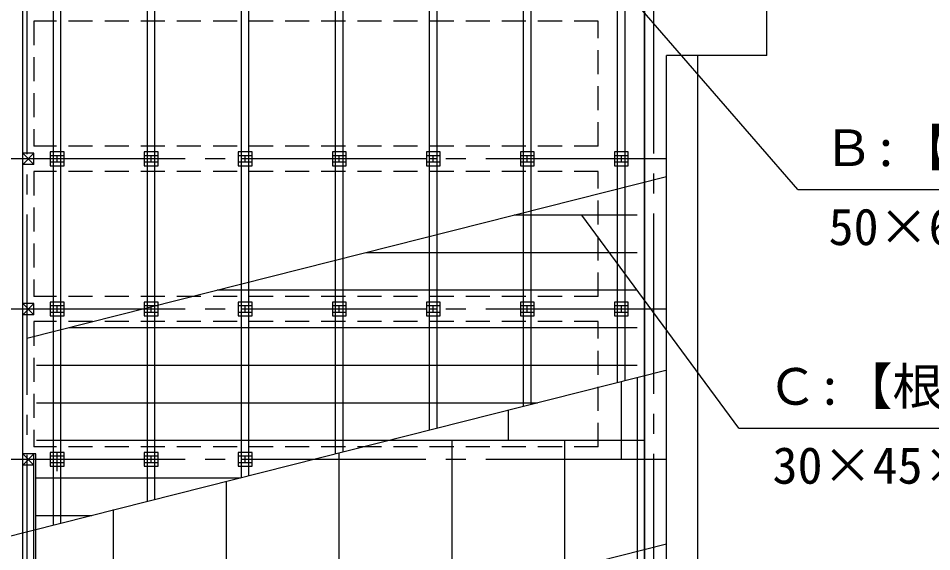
# Model space of a CAD drawing. Units: millimetres at full size, sheet at 1:160; details may follow other scales. Extents: x -33008 to 32992, y -23168 to 22812.
# Drawn here: x 3696 to 10982, y -1372 to 2888 of the extents above; entities that cross this region are included whole.
import ezdxf
from ezdxf.enums import TextEntityAlignment as Align

# ---------------------------------------------------------------- set-up
doc = ezdxf.new("R2010")
doc.units = ezdxf.units.MM
doc.header["$LTSCALE"] = 160
doc.linetypes.add('CHAIN2', pattern=[12, 9, -1, 1, -1])
doc.linetypes.add('DASHED1', pattern=[1.8, 1.2, -0.6])
for name, color, linetype in [('0-1_中線', 7, 'Continuous'), ('1-0_中心線', 7, 'CHAIN2'), ('1-1_中線', 7, 'Continuous'), ('1-2_太線１', 3, 'Continuous'), ('1-3_太線２', 5, 'Continuous'), ('1-6_文字', 7, 'Continuous'), ('1-7_極太線', 6, 'Continuous')]:
    doc.layers.add(name, color=color, linetype=linetype)
doc.styles.add('ＭＳ ゴシック', font='')
doc.styles.get('ＭＳ ゴシック').set_extended_font_data('MS Gothic')

msp = doc.modelspace()

# ---------------------------------------------------------------- linework, layer by layer
at = {"layer": '0-1_中線'}
for p, q in [((8691.7, 14240.5), (8691.7, -8309.5)), ((8691.7, -8309.5), (8691.7, 14240.5)), ((3731.7, -2854.5), (3731.7, 8785.5)), ((9666.7, 2590.5), (9666.7, 3340.5)), ((8866.7, -2659.5), (8866.7, 2590.5)), ((9666.7, 2590.5), (8866.7, 2590.5)), ((9116.7, -2659.5), (9116.7, 2590.5)), ((3731.7, 1810.5), (3821.7, 1720.5)), ((3731.7, 1720.5), (3821.7, 1810.5)), ((3821.7, 1810.5), (3731.7, 1810.5)), ((3821.7, 1720.5), (3821.7, 1810.5)), ((3821.7, 1720.5), (3731.7, 1720.5)), ((3731.7, 610.5), (3821.7, 520.5)), ((3731.7, 520.5), (3821.7, 610.5)), ((3821.7, 610.5), (3731.7, 610.5)), ((3821.7, 520.5), (3821.7, 610.5)), ((3821.7, 520.5), (3731.7, 520.5)), ((8506.7, -634.5), (8506.7, -15.1)), ((3836.7, -589.5), (3731.7, -589.5)), ((3731.7, -589.5), (3821.7, -679.5)), ((3731.7, -679.5), (3821.7, -589.5)), ((3821.7, -2854.5), (3821.7, -589.5)), ((3836.7, -2749.5), (3836.7, -589.5)), ((3821.7, -679.5), (3731.7, -679.5))]:
    msp.add_line(p, q, dxfattribs=at)
at = {"layer": '0-1_中線', "linetype": 'DASHED1'}
for p, q in [((8321.7, 1865.5), (8321.7, 2865.5)), ((8321.7, 1865.5), (3821.7, 1865.5)), ((8321.7, 665.5), (8321.7, 1665.5)), ((8321.7, 665.5), (3821.7, 665.5)), ((8321.7, -534.5), (8321.7, 465.5)), ((8321.7, -534.5), (3821.7, -534.5))]:
    msp.add_line(p, q, dxfattribs=at)
for points in [[(8321.7, 2865.5), (3821.7, 2865.5), (3821.7, 1865.5)], [(8321.7, 1665.5), (3821.7, 1665.5), (3821.7, 665.5)], [(8321.7, 465.5), (3821.7, 465.5), (3821.7, -534.5)]]:
    msp.add_lwpolyline(points, dxfattribs=at)
at = {"layer": '1-0_中心線'}
for p, q in [((8766.7, -11631.1), (8766.7, 18394.4)), ((3766.7, -11638.6), (3766.7, 17288.4)), ((8866.7, 1765.5), (3566.7, 1765.5)), ((8866.7, 565.5), (3566.7, 565.5)), ((4006.7, -727.8), (4006.7, -573.9)), ((8866.7, -634.5), (3566.7, -634.5))]:
    msp.add_line(p, q, dxfattribs=at)
at = {"layer": '1-1_中線'}
for p, q in [((8476.7, -23), (8476.7, 5944.4)), ((8536.7, -7.5), (8536.7, 5960.5)), ((7786.7, -197.4), (7786.7, 5770.9)), ((7726.7, -212.6), (7726.7, 5754.8)), ((6976.7, -402.6), (6976.7, 5564)), ((7036.7, -387.4), (7036.7, 5578.8)), ((6226.7, -593.1), (6226.7, 5374.6)), ((6286.7, -576.4), (6286.7, 5389.8)), ((5476.7, -781.9), (5476.7, 5184.6)), ((5536.7, -766.7), (5536.7, 5199.8)), ((4726.7, -974.1), (4726.7, 4994.7)), ((4786.7, -957.4), (4786.7, 5009.9)), ((4036.7, -1147.2), (4036.7, 4820.8)), ((3976.7, -1162.7), (3976.7, 4804.7))]:
    msp.add_line(p, q, dxfattribs=at)
at = {"layer": '1-2_太線１'}
for p, q in [((8631.7, 1315.5), (7652.9, 1315.5)), ((8631.7, 1015.5), (6468.3, 1015.5)), ((8631.7, 715.5), (5283.8, 715.5)), ((6045, 415.5), (4099.3, 415.5)), ((8631.7, 415.5), (6045, 415.5)), ((6208, 115.5), (3841.7, 115.5)), ((8631.7, 115.5), (6208, 115.5)), ((5971.1, -184.5), (3841.7, -184.5)), ((7837.6, -184.5), (5971.1, -184.5)), ((6653, -484.5), (3841.7, -484.5)), ((5468.5, -784.5), (3841.7, -784.5)), ((4284, -1084.5), (3841.7, -1084.5))]:
    msp.add_line(p, q, dxfattribs=at)
at = {"layer": '1-3_太線２'}
for p, q in [((3951.7, 1820.5), (3951.7, 1710.5)), ((4061.7, 1820.5), (3951.7, 1820.5)), ((4061.7, 1790.5), (3951.7, 1790.5)), ((3976.7, 1740.5), (3976.7, 1790.5)), ((4036.7, 1765.5), (3976.7, 1765.5)), ((4006.7, 1740.5), (4006.7, 1790.5)), ((4036.7, 1740.5), (4036.7, 1790.5)), ((4061.7, 1710.5), (4061.7, 1820.5)), ((4701.7, 1820.5), (4701.7, 1710.5)), ((4811.7, 1820.5), (4701.7, 1820.5)), ((4811.7, 1790.5), (4701.7, 1790.5)), ((4726.7, 1740.5), (4726.7, 1790.5)), ((4786.7, 1765.5), (4726.7, 1765.5)), ((4756.7, 1740.5), (4756.7, 1790.5)), ((4786.7, 1740.5), (4786.7, 1790.5)), ((4811.7, 1710.5), (4811.7, 1820.5)), ((5451.7, 1820.5), (5451.7, 1710.5)), ((5561.7, 1820.5), (5451.7, 1820.5)), ((5561.7, 1790.5), (5451.7, 1790.5)), ((5476.7, 1740.5), (5476.7, 1790.5)), ((5536.7, 1765.5), (5476.7, 1765.5)), ((5506.7, 1740.5), (5506.7, 1790.5)), ((5536.7, 1740.5), (5536.7, 1790.5)), ((5561.7, 1710.5), (5561.7, 1820.5)), ((6201.7, 1820.5), (6201.7, 1710.5)), ((6311.7, 1820.5), (6201.7, 1820.5)), ((6311.7, 1790.5), (6201.7, 1790.5)), ((6226.7, 1740.5), (6226.7, 1790.5)), ((6286.7, 1765.5), (6226.7, 1765.5)), ((6256.7, 1740.5), (6256.7, 1790.5)), ((6286.7, 1740.5), (6286.7, 1790.5)), ((6311.7, 1710.5), (6311.7, 1820.5)), ((6951.7, 1820.5), (6951.7, 1710.5)), ((7061.7, 1820.5), (6951.7, 1820.5)), ((7061.7, 1790.5), (6951.7, 1790.5)), ((6976.7, 1740.5), (6976.7, 1790.5)), ((7036.7, 1765.5), (6976.7, 1765.5)), ((7006.7, 1740.5), (7006.7, 1790.5)), ((7036.7, 1740.5), (7036.7, 1790.5)), ((7061.7, 1710.5), (7061.7, 1820.5)), ((7701.7, 1820.5), (7701.7, 1710.5)), ((7811.7, 1820.5), (7701.7, 1820.5)), ((7811.7, 1790.5), (7701.7, 1790.5)), ((7726.7, 1740.5), (7726.7, 1790.5)), ((7786.7, 1765.5), (7726.7, 1765.5)), ((7756.7, 1740.5), (7756.7, 1790.5)), ((7786.7, 1740.5), (7786.7, 1790.5)), ((7811.7, 1710.5), (7811.7, 1820.5)), ((8451.7, 1820.5), (8451.7, 1710.5)), ((8561.7, 1820.5), (8451.7, 1820.5)), ((8561.7, 1790.5), (8451.7, 1790.5)), ((8476.7, 1740.5), (8476.7, 1790.5)), ((8536.7, 1765.5), (8476.7, 1765.5)), ((8506.7, 1740.5), (8506.7, 1790.5)), ((8536.7, 1740.5), (8536.7, 1790.5)), ((8561.7, 1710.5), (8561.7, 1820.5)), ((3951.7, 1740.5), (4061.7, 1740.5)), ((3951.7, 1710.5), (4061.7, 1710.5)), ((4701.7, 1740.5), (4811.7, 1740.5)), ((4701.7, 1710.5), (4811.7, 1710.5)), ((5451.7, 1740.5), (5561.7, 1740.5)), ((5451.7, 1710.5), (5561.7, 1710.5)), ((6201.7, 1740.5), (6311.7, 1740.5)), ((6201.7, 1710.5), (6311.7, 1710.5)), ((6951.7, 1740.5), (7061.7, 1740.5)), ((6951.7, 1710.5), (7061.7, 1710.5)), ((7701.7, 1740.5), (7811.7, 1740.5)), ((7701.7, 1710.5), (7811.7, 1710.5)), ((8451.7, 1740.5), (8561.7, 1740.5)), ((8451.7, 1710.5), (8561.7, 1710.5)), ((3951.7, 620.5), (3951.7, 510.5)), ((4061.7, 620.5), (3951.7, 620.5)), ((4061.7, 590.5), (3951.7, 590.5)), ((3976.7, 540.5), (3976.7, 590.5)), ((4006.7, 540.5), (4006.7, 590.5)), ((4036.7, 540.5), (4036.7, 590.5)), ((4061.7, 510.5), (4061.7, 620.5)), ((4701.7, 620.5), (4701.7, 510.5)), ((4811.7, 620.5), (4701.7, 620.5)), ((4811.7, 590.5), (4701.7, 590.5)), ((4726.7, 540.5), (4726.7, 590.5)), ((4756.7, 540.5), (4756.7, 590.5)), ((4786.7, 540.5), (4786.7, 590.5)), ((4811.7, 510.5), (4811.7, 620.5)), ((5451.7, 620.5), (5451.7, 510.5)), ((5561.7, 620.5), (5451.7, 620.5)), ((5561.7, 590.5), (5451.7, 590.5)), ((5476.7, 540.5), (5476.7, 590.5)), ((5506.7, 540.5), (5506.7, 590.5)), ((5536.7, 540.5), (5536.7, 590.5)), ((5561.7, 510.5), (5561.7, 620.5)), ((6201.7, 620.5), (6201.7, 510.5)), ((6311.7, 620.5), (6201.7, 620.5)), ((6311.7, 590.5), (6201.7, 590.5)), ((6226.7, 540.5), (6226.7, 590.5)), ((6256.7, 540.5), (6256.7, 590.5)), ((6286.7, 540.5), (6286.7, 590.5)), ((6311.7, 510.5), (6311.7, 620.5)), ((6951.7, 620.5), (6951.7, 510.5)), ((7061.7, 620.5), (6951.7, 620.5)), ((7061.7, 590.5), (6951.7, 590.5)), ((6976.7, 540.5), (6976.7, 590.5)), ((7006.7, 540.5), (7006.7, 590.5)), ((7036.7, 540.5), (7036.7, 590.5)), ((7061.7, 510.5), (7061.7, 620.5)), ((7701.7, 620.5), (7701.7, 510.5)), ((7811.7, 620.5), (7701.7, 620.5)), ((7811.7, 590.5), (7701.7, 590.5)), ((7726.7, 540.5), (7726.7, 590.5)), ((7756.7, 540.5), (7756.7, 590.5)), ((7786.7, 540.5), (7786.7, 590.5)), ((7811.7, 510.5), (7811.7, 620.5)), ((8451.7, 620.5), (8451.7, 510.5)), ((8561.7, 620.5), (8451.7, 620.5)), ((8561.7, 590.5), (8451.7, 590.5)), ((8476.7, 540.5), (8476.7, 590.5)), ((8506.7, 540.5), (8506.7, 590.5)), ((8536.7, 540.5), (8536.7, 590.5)), ((8561.7, 510.5), (8561.7, 620.5)), ((3951.7, 540.5), (4061.7, 540.5)), ((3951.7, 510.5), (4061.7, 510.5)), ((4036.7, 565.5), (3976.7, 565.5)), ((4701.7, 540.5), (4811.7, 540.5)), ((4701.7, 510.5), (4811.7, 510.5)), ((4786.7, 565.5), (4726.7, 565.5)), ((5451.7, 540.5), (5561.7, 540.5)), ((5451.7, 510.5), (5561.7, 510.5)), ((5536.7, 565.5), (5476.7, 565.5)), ((6201.7, 540.5), (6311.7, 540.5)), ((6201.7, 510.5), (6311.7, 510.5)), ((6286.7, 565.5), (6226.7, 565.5)), ((6951.7, 540.5), (7061.7, 540.5)), ((6951.7, 510.5), (7061.7, 510.5)), ((7036.7, 565.5), (6976.7, 565.5)), ((7701.7, 540.5), (7811.7, 540.5)), ((7701.7, 510.5), (7811.7, 510.5)), ((7786.7, 565.5), (7726.7, 565.5)), ((8451.7, 540.5), (8561.7, 540.5)), ((8451.7, 510.5), (8561.7, 510.5)), ((8536.7, 565.5), (8476.7, 565.5)), ((3951.7, -579.5), (3951.7, -689.5)), ((4061.7, -579.5), (3951.7, -579.5)), ((4061.7, -689.5), (4061.7, -579.5)), ((4701.7, -579.5), (4701.7, -689.5)), ((4811.7, -579.5), (4701.7, -579.5)), ((4811.7, -689.5), (4811.7, -579.5)), ((5451.7, -579.5), (5451.7, -689.5)), ((5561.7, -579.5), (5451.7, -579.5)), ((5561.7, -689.5), (5561.7, -579.5)), ((4061.7, -609.5), (3951.7, -609.5)), ((3976.7, -659.5), (3976.7, -609.5)), ((4036.7, -634.5), (3976.7, -634.5)), ((4006.7, -659.5), (4006.7, -609.5)), ((4036.7, -659.5), (4036.7, -609.5)), ((4811.7, -609.5), (4701.7, -609.5)), ((4726.7, -659.5), (4726.7, -609.5)), ((4786.7, -634.5), (4726.7, -634.5)), ((4756.7, -659.5), (4756.7, -609.5)), ((4786.7, -659.5), (4786.7, -609.5)), ((5561.7, -609.5), (5451.7, -609.5)), ((5476.7, -659.5), (5476.7, -609.5)), ((5536.7, -634.5), (5476.7, -634.5)), ((5506.7, -659.5), (5506.7, -609.5)), ((5536.7, -659.5), (5536.7, -609.5)), ((3951.7, -659.5), (4061.7, -659.5)), ((3951.7, -689.5), (4061.7, -689.5)), ((4701.7, -659.5), (4811.7, -659.5)), ((4701.7, -689.5), (4811.7, -689.5)), ((5451.7, -659.5), (5561.7, -659.5)), ((5451.7, -689.5), (5561.7, -689.5))]:
    msp.add_line(p, q, dxfattribs=at)
at = {"layer": '1-6_文字'}
for p, q in [((9915.2, 1520.9), (7763.7, 4001.6)), ((8865.9, 1622.7), (3764.4, 330.7)), ((9915.2, 1520.9), (14366.9, 1520.9)), ((9442.6, -384.5), (8190.4, 1315.5)), ((8860.7, 74.6), (3574.2, -1264.3)), ((9442.6, -384.5), (14366.9, -384.5)), ((3766.7, -2599.5), (8866.7, -1307.9))]:
    msp.add_line(p, q, dxfattribs=at)
at = {"layer": '1-7_極太線'}
for p, q in [((8631.7, 16.6), (8631.7, -2749.5)), ((8506.7, -484.5), (8506.7, -15.1)), ((7606.7, -484.5), (7606.7, -243)), ((8691.7, -484.5), (6653, -484.5)), ((7156.7, -1745), (7156.7, -484.5)), ((8056.7, -1508.6), (8056.7, -484.5)), ((6256.7, -1970), (6256.7, -584.9)), ((5356.7, -2200.1), (5356.7, -811.5)), ((4456.7, -2284.5), (4456.7, -1035.9))]:
    msp.add_line(p, q, dxfattribs=at)

# ---------------------------------------------------------------- texts
at = {"layer": '1-6_文字', "style": 'ＭＳ ゴシック'}
for s, p in [('Ｂ:【大引鋼】', (10117, 1619.1)), ('50×60×1.6 ＠750', (10159.3, 988.6)), ('Ｃ:【根太鋼】', (9669.9, -286.3)), ('30×45×18×1.2 ＠300', (9712.3, -916.8))]:
    msp.add_text(s, height=293.3, dxfattribs=at).set_placement(p, align=Align.BOTTOM_LEFT)

doc.saveas('drawing.dxf')
